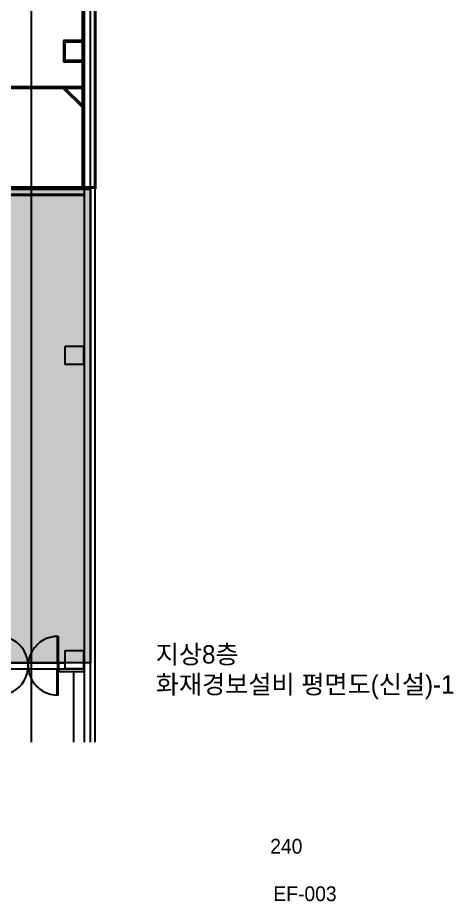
# Model space of a CAD drawing. Header units: millimetres. Extents: x 1710 to 94914, y 1329 to 63037.
# Drawn here: x 80738 to 94914, y 1329 to 30083 of the extents above; entities that cross this region are included whole.
import ezdxf

# ---------------------------------------------------------------- set-up
doc = ezdxf.new("R2010")
doc.units = ezdxf.units.MM
doc.header["$LTSCALE"] = 120
for name, color, linetype in [('4구역', 131, 'Continuous'), ('7', 7, 'Continuous'), ('ARCH', 9, 'Continuous'), ('공사제외', 5, 'Continuous')]:
    doc.layers.add(name, color=color, linetype=linetype)
doc.styles.add('울릉도M', font='HYWULM.TTF')

msp = doc.modelspace()

# ---------------------------------------------------------------- hatches: boundary and pattern name
at = {"layer": '공사제외', "linetype": 'Continuous'}
msp.add_hatch(color=253, dxfattribs=at).paths.add_polyline_path([(83111.3, 24504.2), (71134.5, 24504.2), (71134.5, 9094.1), (83111.3, 9094.1)])

# ---------------------------------------------------------------- linework, layer by layer
at = {"layer": '4구역', "linetype": 'Continuous', "const_width": 100, "elevation": 0}
msp.add_lwpolyline([(71831.3, 29294.2), (71831.3, 31794.2), (70781.3, 31794.2), (70781.4, 42244.3), (75481.3, 42244.3), (75481.3, 44444.2), (77231.3, 44444.2), (77231.3, 46188.7), (83261.3, 46185.5), (83261.3, 24554.2), (73231.3, 24554.2)], dxfattribs=at)
at = {"layer": 'ARCH', "color": 9}
for p, q in [((81189.9, 6503.9, 0), (81189.9, 52274.2, 0)), ((83111.3, 9094.1, 0), (83111.3, 52124.2, 0)), ((83261.3, 6503.9, 0), (83261.3, 52274.2, 0)), ((83261.3, 6503.9, 0), (83261.3, 52274.2, 0)), ((82911.3, 24554.2, 0), (82911.3, 51924.2, 0)), ((82831.3, 35294.2, 0), (82831.3, 28694.2, 0)), ((82881.3, 29294.2, 0), (82881.3, 35294.2, 0)), ((82831.3, 29344.2, 0), (82231.3, 29344.2, 0)), ((82231.3, 29344.2, 0), (82231.3, 28644.2, 0)), ((82281.3, 28694.2, 0), (82281.3, 29294.2, 0)), ((82281.3, 29294.2, 0), (82831.3, 29294.2, 0)), ((82281.3, 29294.2, 0), (82831.3, 29294.2, 0)), ((82281.3, 28694.2, 0), (82281.3, 29294.2, 0)), ((82281.3, 29294.2, 0), (82831.3, 29294.2, 0)), ((82281.3, 28694.2, 0), (82281.3, 29294.2, 0)), ((82881.3, 29294.2, 0), (82881.3, 28694.2, 0)), ((82881.3, 29294.2, 0), (82881.3, 28694.2, 0)), ((82231.3, 28644.2, 0), (82831.3, 28644.2, 0)), ((82831.3, 28694.2, 0), (82281.3, 28694.2, 0)), ((82831.3, 28694.2, 0), (82281.3, 28694.2, 0)), ((82831.3, 28694.2, 0), (82281.3, 28694.2, 0)), ((82831.3, 28694.2, 0), (82831.3, 24554.2, 0)), ((82881.3, 24504.2, 0), (82881.3, 28694.2, 0)), ((77281.3, 27844.2, 0), (82831.3, 27844.2, 0)), ((77281.3, 27794.2, 0), (82831.3, 27794.2, 0)), ((82210.6, 27794.2, 0), (82831.3, 27173.5, 0)), ((82281.3, 27794.2, 0), (82831.3, 27244.2, 0)), ((82911.3, 24504.2, 0), (70981.3, 24504.2, 0)), ((73281.3, 24554.2, 0), (82881.3, 24554.2, 0)), ((82911.3, 9094.1, 0), (82911.3, 24554.2, 0)), ((71141.3, 24344.2, 0), (82911.3, 24344.2, 0)), ((82911.3, 24294.2, 0), (71191.3, 24294.2, 0)), ((82281.3, 19394.2, 0), (82881.3, 19394.2, 0)), ((82281.3, 18794.2, 0), (82281.3, 19394.2, 0)), ((82281.3, 19394.2, 0), (82881.3, 19394.2, 0)), ((82281.3, 18794.2, 0), (82281.3, 19394.2, 0)), ((82881.3, 19394.2, 0), (82881.3, 18794.2, 0)), ((82881.3, 19394.2, 0), (82881.3, 18794.2, 0)), ((82881.3, 18794.2, 0), (82281.3, 18794.2, 0)), ((82881.3, 18794.2, 0), (82281.3, 18794.2, 0)), ((82021.4, 9949.2, 0), (82021.4, 9094.3, 0)), ((82051.3, 9949.2, 0), (82051.3, 9094.3, 0)), ((82281.3, 9494.2, 0), (82881.3, 9494.2, 0)), ((82281.3, 8894.2, 0), (82281.3, 9494.2, 0)), ((82881.3, 9494.2, 0), (82881.3, 8894.2, 0)), ((75431.3, 9094.3, 0), (82281.3, 9094.3, 0)), ((75431.3, 9094.3, 0), (82281.3, 9094.3, 0)), ((82051.3, 9094.3, 0), (82021.4, 9094.3, 0)), ((82911.3, 6503.9, 0), (82911.3, 9094.1, 0)), ((82911.3, 6503.9, 0), (82911.3, 9094.1, 0)), ((82911.3, 6503.9, 0), (82911.3, 9094.1, 0)), ((83111.3, 6503.9, 0), (83111.3, 9094.1, 0)), ((83111.3, 6503.9, 0), (83111.3, 9094.1, 0)), ((83111.3, 6503.9, 0), (83111.3, 9094.1, 0)), ((75431.3, 8894.3, 0), (82911.3, 8894.3, 0)), ((75431.3, 8894.3, 0), (82911.3, 8894.3, 0)), ((82051.3, 8894.3, 0), (82021.4, 8894.3, 0)), ((82021.4, 8039.4, 0), (82021.4, 8894.3, 0)), ((82051.3, 8039.4, 0), (82051.3, 8894.3, 0)), ((82081.3, 8894.3, 0), (82081.3, 8794.3, 0)), ((82911.3, 8794.3, 0), (82081.3, 8794.3, 0)), ((82881.3, 8894.2, 0), (82281.3, 8894.2, 0))]:
    msp.add_line(p, q, dxfattribs=at)
at = {"layer": 'ARCH', "color": 9, "elevation": 0}
msp.add_lwpolyline([(82081.3, 8894.3), (82081.3, 9094.3), (82051.3, 9094.3), (82051.3, 9049.3), (82036.3, 9049.3), (82036.3, 8939.3), (82051.3, 8939.3), (82051.3, 8894.3)], close=True, dxfattribs=at)
msp.add_lwpolyline([(82551.3, 8794.2), (82551.3, 6503.9)], dxfattribs=at)
at = {"layer": 'ARCH', "color": 9}
for centre, start, end in [((80126.3, 8994.3, 0), 269.10005, 90.89995), ((82036.3, 8994.3, 0), 89.10004, 270.89996)]:
    msp.add_arc(centre, 955, start, end, dxfattribs=at)
at = {"layer": '공사제외', "linetype": 'Continuous', "elevation": 0}
msp.add_lwpolyline([(71134.5, 24504.2), (83111.3, 24504.2), (83111.3, 9094.1), (71134.5, 9094.1)], close=True, dxfattribs=at)

# ---------------------------------------------------------------- texts
at = {"layer": '7', "style": '울릉도M'}
for s, height, p in [('지상8층', 600, (85231.7, 9066.3, 0)), ('화재경보설비 평면도(신설)-1', 600, (85231.7, 8087.8, 0)), ('240', 480, (88955.3, 2880.8, 0)), ('EF-003', 480, (89057.3, 1336, 0))]:
    msp.add_text(s, height=height, dxfattribs=at).set_placement(p)

doc.saveas('drawing.dxf')
